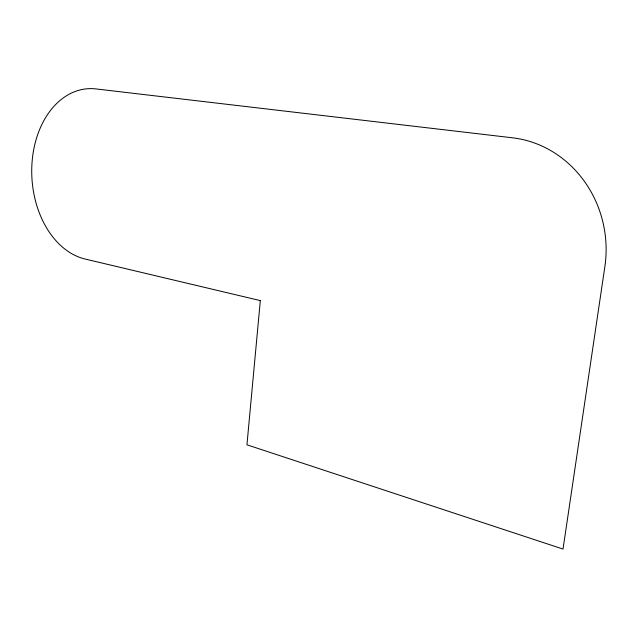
<?xml version="1.0" encoding="UTF-8"?>
<svg xmlns="http://www.w3.org/2000/svg" width="638" height="638" viewBox="0 0 638 638"><rect width="100%" height="100%" fill="white"/><g stroke="black" fill="none" stroke-linecap="round" stroke-linejoin="round"><path stroke-width="0.96" d="M260.32 300.602L246.946 444.806L563.027 549.071L604.864 266.644A109.824 101.801 80.4 0 0 512.641 137.824L95.971 88.929A85.883 61.336 86.8 0 0 31.964 163.607A85.883 61.336 86.8 0 0 85.125 259.036L260.32 300.602"/></g></svg>
